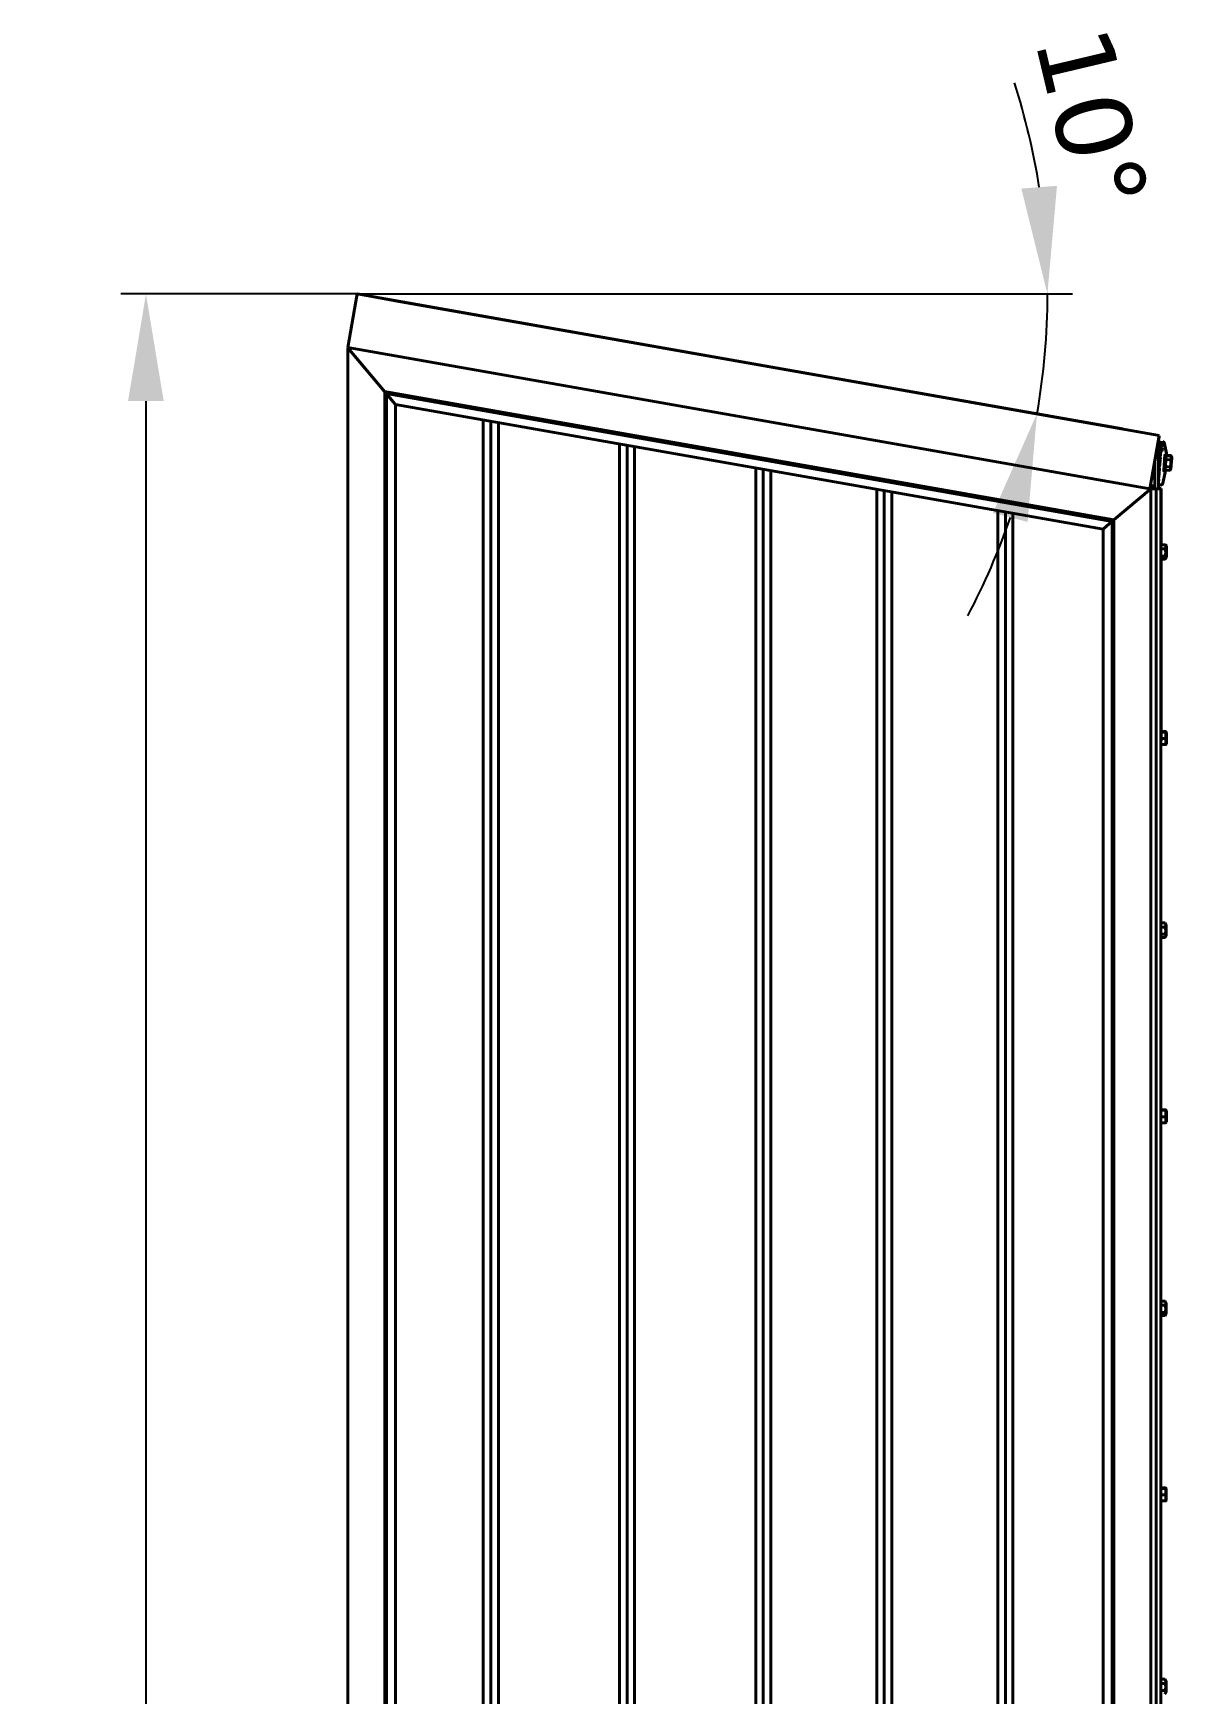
# Model space of a CAD drawing. Header units: millimetres. Extents: x 40006 to 47488, y -1353 to 3894.
# Drawn here: x 43814 to 44717, y 2545 to 3862 of the extents above; entities that cross this region are included whole.
import ezdxf

# ---------------------------------------------------------------- set-up
doc = ezdxf.new("R2010")
doc.units = ezdxf.units.MM
doc.linetypes.add('K5LT_BASIC', pattern=[0])
doc.layers.add('0 VIEW0', color=7, linetype='Continuous')
doc.styles.get("Standard").update_dxf_attribs({"font": 'verdana.TTF'})
doc.dimstyles.new('ISO-25', dxfattribs={"dimtxt": 80, "dimasz": 85, "dimexe": 20, "dimexo": 0, "dimgap": 20, "dimtad": 1, "dimtxsty": 'Standard', "dimcen": 2.5, "dimadec": 0, "dimazin": 0, "dimtfac": 1, "dimtmove": 0, "dimatfit": 3, "dimfxl": 1, "dimarcsym": 0})

# ---------------------------------------------------------------- blocks, each defined once
blk = doc.blocks.new('*D53')
at = {"color": 0, "lineweight": -2}
for p, q in [((44070.8, 3655.1), (43883.3, 3655.1)), ((43903.3, 3570.1), (43903.3, 337.4)), ((44063.3, 252.4), (43883.3, 252.4))]:
    blk.add_line(p, q, dxfattribs=at)
at = {"color": 0}
for points in [[(43889.1, 3570.1), (43917.4, 3570.1), (43903.3, 3655.1)], [(43889.1, 337.4), (43917.4, 337.4), (43903.3, 252.4)]]:
    blk.add_solid(points, dxfattribs=at)
at = {"layer": 'Defpoints', "color": 0}
for p in [(44070.8, 3655.1), (43903.3, 252.4), (44063.3, 252.4)]:
    blk.add_point(p, dxfattribs=at)
at = {"color": 0, "insert": (43853.3, 1953.8), "char_height": 60, "attachment_point": 5, "rotation": 90}
blk.add_mtext('H', dxfattribs=at)
blk = doc.blocks.new('*D57')
at = {"color": 0, "lineweight": -2}
for p, q in [((44099.6, 3650), (44629.6, 3556.7)), ((44115.7, 3655.1), (44638.2, 3655.1))]:
    blk.add_line(p, q, dxfattribs=at)
for start, end in [(8.9048, 17.8095), (350.0116, 360), (332.2021, 341.1069)]:
    blk.add_arc((44070.8, 3655.1), 547.5, start, end, dxfattribs=at)
at = {"color": 0}
for points in [[(44625.8, 3740.9), (44597.5, 3738.7), (44618.2, 3655.1)], [(44575, 3481.4), (44602.5, 3474.3), (44609.9, 3560.1)]]:
    blk.add_solid(points, dxfattribs=at)
at = {"layer": 'Defpoints', "color": 0}
for p in [(44070.8, 3655.1), (44070.8, 3655.1), (44099.6, 3650), (44115.7, 3655.1), (44614.5, 3591.6)]:
    blk.add_point(p, dxfattribs=at)
at = {"color": 0, "insert": (44653.3, 3793.4), "char_height": 60, "attachment_point": 5, "rotation": 283.3571}
blk.add_mtext('10°', dxfattribs=at)

msp = doc.modelspace()

# ---------------------------------------------------------------- linework, layer by layer
msp.add_line((44070.763, 3655.092), (44115.684, 3655.092))
at = {"layer": '0 VIEW0', "color": 5, "linetype": 'K5LT_BASIC', "lineweight": 40}
for p, q in [((44070.763, 3655.092), (44063.296, 3612.746)), ((44070.763, 3655.092), (44706.949, 3542.916)), ((44070.763, 3655.092), (44099.641, 3650.006)), ((44099.641, 3650.006), (44678.073, 3548.013)), ((44100.964, 3649.774), (44676.75, 3548.247)), ((44063.15, 3612.775), (44063.149, 3612.772)), ((44092.475, 3577.823), (44063.149, 3612.772)), ((44063.149, 3612.772), (44063.296, 3612.746)), ((44063.15, 3612.775), (44063.297, 3612.749)), ((44063.296, 3612.746), (44699.482, 3500.569)), ((44063.314, 252.422), (44063.314, 3612.422)), ((44063.314, 3612.422), (44092.641, 3577.47)), ((44063.541, 3612.151), (44063.541, 3612.305)), ((44063.547, 3612.144), (44063.547, 3612.298)), ((44071.319, 3602.881), (44071.319, 3603.035)), ((44071.319, 3602.881), (44071.319, 3603.035)), ((44092.475, 3577.823), (44670.994, 3475.814)), ((44093.149, 3577.02), (44092.475, 3577.823)), ((44092.641, 281.749), (44092.641, 3577.47)), ((44092.641, 3577.47), (44093.313, 3576.669)), ((44093.149, 3577.02), (44670.32, 3475.249)), ((44093.818, 3576.222), (44093.149, 3577.02)), ((44093.313, 282.421), (44093.313, 3576.669)), ((44093.313, 3576.669), (44093.983, 3575.871)), ((44093.818, 3576.222), (44669.651, 3474.687)), ((44098.087, 3571.134), (44093.818, 3576.222)), ((44093.983, 283.091), (44093.983, 3575.871)), ((44093.983, 3575.871), (44098.252, 3570.784)), ((44098.087, 3571.134), (44101.031, 3567.625)), ((44098.252, 3570.784), (44101.196, 3567.275)), ((44101.031, 3567.625), (44101.155, 3567.478)), ((44101.155, 3567.478), (44662.314, 3468.531)), ((44101.196, 3567.275), (44101.32, 3567.128)), ((44101.32, 290.427), (44101.32, 3567.128)), ((44170.829, 290.427), (44170.829, 3555.193)), ((44176.829, 290.427), (44176.829, 3554.135)), ((44182.829, 290.427), (44182.829, 3553.077)), ((44278.829, 290.427), (44278.829, 3536.15)), ((44284.829, 290.427), (44284.829, 3535.092)), ((44290.829, 290.427), (44290.829, 3534.034)), ((44706.949, 3542.916), (44699.482, 3500.569)), ((44703.974, 3526.036), (44704.895, 3531.256)), ((44706.289, 3531.213), (44704.887, 3531.213)), ((44706.007, 3537.559), (44704.895, 3531.256)), ((44708.377, 3530.845), (44705.127, 3531.418)), ((44706.007, 3537.559), (44706.77, 3541.887)), ((44706.169, 3537.327), (44706.249, 3537.781)), ((44706.169, 3537.327), (44709.419, 3536.754)), ((44706.249, 3537.781), (44709.499, 3537.208)), ((44706.32, 3509.084), (44706.32, 3531.208)), ((44707.177, 3536.134), (44706.482, 3532.194)), ((44706.482, 3532.194), (44708.058, 3531.917)), ((44706.562, 3532.649), (44706.874, 3532.594)), ((44706.861, 3532.679), (44707.06, 3535.472)), ((44707.445, 3532.437), (44707.046, 3532.465)), ((44708.753, 3535.856), (44707.177, 3536.134)), ((44707.274, 3535.657), (44707.353, 3536.103)), ((44707.274, 3535.657), (44707.673, 3535.629)), ((44707.572, 3532.471), (44708.138, 3532.371)), ((44707.695, 3533.121), (44707.659, 3532.622)), ((44707.659, 3532.622), (44707.739, 3533.077)), ((44709.49, 3532.993), (44707.695, 3533.121)), ((44707.742, 3533.118), (44707.739, 3533.077)), ((44707.858, 3535.415), (44707.823, 3534.916)), ((44707.823, 3534.916), (44707.903, 3535.371)), ((44707.823, 3534.916), (44709.618, 3534.788)), ((44707.824, 3526.495), (44708.115, 3530.585)), ((44707.938, 3535.87), (44707.903, 3535.371)), ((44707.903, 3535.371), (44708.663, 3535.317)), ((44708.058, 3531.917), (44708.145, 3532.409)), ((44708.115, 3530.585), (44708.168, 3530.882)), ((44708.115, 3530.585), (44709.312, 3530.499)), ((44708.376, 3532.571), (44708.457, 3533.026)), ((44708.376, 3532.571), (44708.672, 3532.519)), ((44708.457, 3533.026), (44708.752, 3532.973)), ((44708.666, 3535.363), (44708.753, 3535.856)), ((44708.672, 3532.519), (44708.752, 3532.973)), ((44708.827, 3530.994), (44709.345, 3530.957)), ((44709.123, 3535.079), (44708.828, 3535.132)), ((44709.077, 3531.94), (44708.956, 3531.25)), ((44709.312, 3530.499), (44709.49, 3532.993)), ((44709.419, 3536.754), (44709.499, 3537.208)), ((44709.593, 3535.25), (44709.651, 3535.246)), ((44709.618, 3534.788), (44709.796, 3537.282)), ((44709.824, 3536.174), (44709.703, 3535.485)), ((44710.01, 3537.467), (44710.09, 3537.922)), ((44710.01, 3537.467), (44710.382, 3537.441)), ((44710.09, 3537.922), (44710.462, 3537.895)), ((44710.836, 3537.044), (44712.643, 3528.346)), ((44710.916, 3537.498), (44712.723, 3528.801)), ((44702.463, 3517.469), (44702.289, 3516.484)), ((44702.463, 3517.469), (44703.801, 3525.052)), ((44702.643, 3518.492), (44703.32, 3518.443)), ((44703.32, 3502.422), (44703.32, 3522.325)), ((44703.974, 3526.036), (44703.801, 3525.052)), ((44706.32, 3524.95), (44707.707, 3524.851)), ((44706.32, 3524.91), (44707.704, 3524.811)), ((44706.32, 3524.869), (44707.701, 3524.771)), ((44706.32, 3524.829), (44707.698, 3524.731)), ((44706.32, 3524.788), (44707.695, 3524.69)), ((44706.32, 3524.748), (44707.692, 3524.65)), ((44706.32, 3524.707), (44707.689, 3524.61)), ((44706.32, 3524.667), (44707.687, 3524.57)), ((44706.32, 3524.626), (44707.684, 3524.529)), ((44706.32, 3524.586), (44707.681, 3524.489)), ((44706.32, 3524.546), (44707.678, 3524.449)), ((44706.32, 3518.23), (44707.23, 3518.165)), ((44707.205, 3517.817), (44707.753, 3525.498)), ((44710.92, 3520.71), (44710.489, 3514.663)), ((44710.55, 3515.45), (44711.402, 3527.4)), ((44710.963, 3521.309), (44710.642, 3521.031)), ((44710.642, 3521.031), (44710.92, 3520.71)), ((44710.694, 3517.525), (44710.921, 3520.716)), ((44710.694, 3517.525), (44710.722, 3517.916)), ((44710.722, 3517.916), (44710.726, 3517.915)), ((44710.92, 3520.71), (44710.921, 3520.716)), ((44711.394, 3527.356), (44710.963, 3521.309)), ((44710.963, 3521.309), (44710.964, 3521.315)), ((44710.964, 3521.315), (44711.192, 3524.507)), ((44711.17, 3524.2), (44711.192, 3524.507)), ((44711.17, 3524.2), (44711.174, 3524.199)), ((44712.41, 3527.47), (44711.533, 3527.532)), ((44712.3, 3527.766), (44711.535, 3527.533)), ((44711.743, 3518.118), (44711.537, 3515.227)), ((44711.548, 3515.379), (44712.41, 3527.47)), ((44712.417, 3527.51), (44711.641, 3527.565)), ((44712.154, 3523.877), (44711.743, 3518.118)), ((44711.743, 3518.118), (44715.469, 3517.852)), ((44712.424, 3527.55), (44711.748, 3527.598)), ((44712.431, 3527.59), (44711.856, 3527.631)), ((44712.438, 3527.63), (44711.963, 3527.664)), ((44712.445, 3527.67), (44712.071, 3527.696)), ((44712.358, 3526.745), (44712.154, 3523.877)), ((44712.154, 3523.877), (44715.88, 3523.611)), ((44712.452, 3527.71), (44712.178, 3527.729)), ((44712.459, 3527.75), (44712.286, 3527.762)), ((44712.358, 3526.745), (44712.41, 3527.47)), ((44712.358, 3526.745), (44716.085, 3526.479)), ((44712.362, 3526.745), (44712.417, 3527.51)), ((44712.365, 3526.785), (44712.362, 3526.745)), ((44712.365, 3526.785), (44712.417, 3527.51)), ((44712.365, 3526.785), (44716.092, 3526.519)), ((44712.369, 3526.785), (44712.424, 3527.55)), ((44712.372, 3526.825), (44712.369, 3526.785)), ((44712.372, 3526.825), (44712.424, 3527.55)), ((44712.372, 3526.825), (44716.099, 3526.559)), ((44712.466, 3527.79), (44712.375, 3527.796)), ((44712.376, 3526.825), (44712.431, 3527.59)), ((44712.379, 3526.865), (44712.376, 3526.825)), ((44712.379, 3526.865), (44712.431, 3527.59)), ((44712.379, 3526.865), (44716.106, 3526.599)), ((44712.383, 3526.865), (44712.438, 3527.63)), ((44712.386, 3526.905), (44712.383, 3526.865)), ((44712.386, 3526.905), (44712.438, 3527.63)), ((44712.386, 3526.905), (44716.113, 3526.639)), ((44712.39, 3526.905), (44712.445, 3527.67)), ((44712.393, 3526.945), (44712.39, 3526.905)), ((44712.393, 3526.945), (44712.445, 3527.67)), ((44712.393, 3526.945), (44716.12, 3526.679)), ((44712.398, 3526.945), (44712.452, 3527.71)), ((44712.4, 3526.985), (44712.398, 3526.945)), ((44712.4, 3526.985), (44712.452, 3527.71)), ((44712.4, 3526.985), (44716.127, 3526.719)), ((44712.405, 3526.985), (44712.459, 3527.75)), ((44712.407, 3527.025), (44712.405, 3526.985)), ((44712.407, 3527.025), (44716.134, 3526.759)), ((44712.408, 3527.025), (44712.459, 3527.75)), ((44712.412, 3527.025), (44712.466, 3527.79)), ((44712.415, 3527.065), (44712.412, 3527.025)), ((44712.415, 3527.065), (44712.466, 3527.79)), ((44712.415, 3527.065), (44716.141, 3526.799)), ((44712.419, 3527.065), (44712.473, 3527.83)), ((44712.422, 3527.105), (44712.419, 3527.065)), ((44712.422, 3527.105), (44712.473, 3527.83)), ((44712.422, 3527.105), (44716.148, 3526.839)), ((44712.426, 3527.105), (44712.48, 3527.87)), ((44712.429, 3527.145), (44712.426, 3527.105)), ((44712.429, 3527.145), (44712.48, 3527.87)), ((44712.429, 3527.145), (44716.155, 3526.879)), ((44712.473, 3527.83), (44712.437, 3527.832)), ((44712.643, 3528.346), (44712.723, 3528.801)), ((44716.088, 3526.472), (44716.085, 3526.479)), ((44716.753, 3525.105), (44716.088, 3526.472)), ((44716.095, 3526.512), (44716.092, 3526.519)), ((44716.76, 3525.145), (44716.095, 3526.512)), ((44716.102, 3526.552), (44716.099, 3526.559)), ((44716.767, 3525.185), (44716.102, 3526.552)), ((44716.109, 3526.592), (44716.106, 3526.599)), ((44716.774, 3525.225), (44716.109, 3526.592)), ((44716.116, 3526.632), (44716.113, 3526.639)), ((44716.781, 3525.265), (44716.116, 3526.632)), ((44716.123, 3526.672), (44716.12, 3526.679)), ((44716.753, 3525.105), (44716.12, 3516.228)), ((44716.595, 3522.894), (44716.12, 3516.228)), ((44716.788, 3525.305), (44716.123, 3526.672)), ((44716.131, 3526.712), (44716.127, 3526.719)), ((44716.76, 3525.145), (44716.127, 3516.267)), ((44716.602, 3522.934), (44716.127, 3516.267)), ((44716.795, 3525.345), (44716.131, 3526.712)), ((44716.138, 3526.752), (44716.134, 3526.759)), ((44716.767, 3525.185), (44716.134, 3516.307)), ((44716.738, 3524.905), (44716.134, 3516.427)), ((44716.609, 3522.974), (44716.134, 3516.307)), ((44716.588, 3522.794), (44716.134, 3516.427)), ((44716.802, 3525.385), (44716.138, 3526.752)), ((44716.145, 3526.792), (44716.141, 3526.799)), ((44716.774, 3525.225), (44716.141, 3516.347)), ((44716.745, 3524.945), (44716.141, 3516.467)), ((44716.616, 3523.014), (44716.141, 3516.347)), ((44716.595, 3522.834), (44716.141, 3516.467)), ((44716.809, 3525.425), (44716.145, 3526.792)), ((44716.152, 3526.832), (44716.148, 3526.839)), ((44716.781, 3525.265), (44716.148, 3516.387)), ((44716.752, 3524.985), (44716.148, 3516.507)), ((44716.623, 3523.054), (44716.148, 3516.387)), ((44716.602, 3522.874), (44716.148, 3516.507)), ((44716.816, 3525.465), (44716.152, 3526.832)), ((44716.159, 3526.872), (44716.155, 3526.879)), ((44716.788, 3525.305), (44716.155, 3516.427)), ((44716.76, 3525.025), (44716.155, 3516.547)), ((44716.63, 3523.094), (44716.155, 3516.427)), ((44716.609, 3522.914), (44716.155, 3516.547)), ((44716.823, 3525.505), (44716.159, 3526.872)), ((44716.795, 3525.345), (44716.162, 3516.467)), ((44716.767, 3525.065), (44716.162, 3516.587)), ((44716.637, 3523.134), (44716.162, 3516.467)), ((44716.616, 3522.954), (44716.162, 3516.587)), ((44716.802, 3525.385), (44716.169, 3516.507)), ((44716.774, 3525.105), (44716.169, 3516.627)), ((44716.644, 3523.174), (44716.169, 3516.507)), ((44716.623, 3522.994), (44716.169, 3516.627)), ((44716.809, 3525.425), (44716.176, 3516.547)), ((44716.781, 3525.145), (44716.176, 3516.667)), ((44716.651, 3523.214), (44716.176, 3516.547)), ((44716.63, 3523.034), (44716.176, 3516.667)), ((44716.816, 3525.465), (44716.183, 3516.587)), ((44716.788, 3525.185), (44716.183, 3516.707)), ((44716.658, 3523.254), (44716.183, 3516.587)), ((44716.637, 3523.074), (44716.183, 3516.707)), ((44716.823, 3525.505), (44716.19, 3516.627)), ((44716.795, 3525.225), (44716.19, 3516.747)), ((44716.665, 3523.294), (44716.19, 3516.627)), ((44716.644, 3523.114), (44716.19, 3516.747)), ((44716.802, 3525.265), (44716.197, 3516.787)), ((44716.651, 3523.154), (44716.197, 3516.787)), ((44716.809, 3525.305), (44716.204, 3516.827)), ((44716.658, 3523.194), (44716.204, 3516.827)), ((44716.738, 3524.905), (44716.588, 3522.794)), ((44716.753, 3525.105), (44716.595, 3522.894)), ((44716.745, 3524.945), (44716.595, 3522.834)), ((44716.76, 3525.145), (44716.602, 3522.934)), ((44716.752, 3524.985), (44716.602, 3522.874)), ((44716.767, 3525.185), (44716.609, 3522.974)), ((44716.76, 3525.025), (44716.609, 3522.914)), ((44716.774, 3525.225), (44716.616, 3523.014)), ((44716.767, 3525.065), (44716.616, 3522.954)), ((44716.781, 3525.265), (44716.623, 3523.054)), ((44716.774, 3525.105), (44716.623, 3522.994)), ((44716.788, 3525.305), (44716.63, 3523.094)), ((44716.781, 3525.145), (44716.63, 3523.034)), ((44716.795, 3525.345), (44716.637, 3523.134)), ((44716.788, 3525.185), (44716.637, 3523.074)), ((44716.802, 3525.385), (44716.644, 3523.174)), ((44716.795, 3525.225), (44716.644, 3523.114)), ((44716.809, 3525.425), (44716.651, 3523.214)), ((44716.802, 3525.265), (44716.651, 3523.154)), ((44716.816, 3525.465), (44716.658, 3523.254)), ((44716.809, 3525.305), (44716.658, 3523.194)), ((44716.823, 3525.505), (44716.665, 3523.294)), ((44386.829, 290.427), (44386.829, 3517.106)), ((44392.829, 290.427), (44392.829, 3516.048)), ((44398.829, 290.427), (44398.829, 3514.99)), ((44669.268, 3505.858), (44669.311, 3505.889)), ((44670.565, 3505.668), (44670.595, 3505.624)), ((44699.648, 3501.511), (44700.778, 3507.916)), ((44700.952, 3508.901), (44700.778, 3507.916)), ((44700.952, 3508.901), (44702.289, 3516.484)), ((44706.32, 3505.399), (44706.32, 3508.197)), ((44706.32, 3505.399), (44706.515, 3508.142)), ((44706.32, 3500.422), (44706.32, 3505.15)), ((44706.586, 3509.139), (44707.134, 3516.82)), ((44711.656, 3513.545), (44709.778, 3504.915)), ((44710.489, 3514.663), (44710.498, 3514.711)), ((44710.491, 3514.618), (44710.55, 3515.45)), ((44711.485, 3514.503), (44710.504, 3514.573)), ((44710.604, 3514.468), (44711.379, 3514.104)), ((44711.379, 3514.104), (44711.45, 3514.505)), ((44711.485, 3514.503), (44711.548, 3515.379)), ((44711.485, 3514.503), (44711.537, 3515.227)), ((44711.492, 3514.543), (44711.488, 3514.543)), ((44711.492, 3514.543), (44711.541, 3515.227)), ((44711.492, 3514.543), (44711.541, 3515.227)), ((44711.499, 3514.583), (44711.495, 3514.583)), ((44711.499, 3514.583), (44711.545, 3515.227)), ((44711.499, 3514.583), (44711.545, 3515.227)), ((44711.506, 3514.623), (44711.502, 3514.623)), ((44711.506, 3514.623), (44711.549, 3515.227)), ((44711.506, 3514.623), (44711.549, 3515.227)), ((44711.513, 3514.663), (44711.509, 3514.663)), ((44711.513, 3514.663), (44711.554, 3515.226)), ((44711.513, 3514.663), (44711.554, 3515.226)), ((44711.52, 3514.703), (44711.516, 3514.703)), ((44711.52, 3514.703), (44711.558, 3515.226)), ((44711.52, 3514.703), (44711.558, 3515.226)), ((44711.528, 3514.743), (44711.523, 3514.743)), ((44711.528, 3514.743), (44711.562, 3515.226)), ((44711.528, 3514.743), (44711.562, 3515.226)), ((44711.535, 3514.783), (44711.53, 3514.783)), ((44711.535, 3514.783), (44711.566, 3515.225)), ((44711.535, 3514.783), (44711.566, 3515.225)), ((44711.537, 3515.227), (44715.263, 3514.962)), ((44711.542, 3514.823), (44711.537, 3514.823)), ((44711.542, 3514.823), (44711.57, 3515.225)), ((44711.542, 3514.823), (44711.57, 3515.225)), ((44711.549, 3514.863), (44711.545, 3514.863)), ((44711.549, 3514.863), (44711.575, 3515.225)), ((44711.549, 3514.863), (44711.575, 3515.225)), ((44711.556, 3514.903), (44711.552, 3514.903)), ((44711.556, 3514.903), (44711.579, 3515.224)), ((44711.556, 3514.903), (44711.579, 3515.224)), ((44715.263, 3514.962), (44715.268, 3514.969)), ((44716.12, 3516.228), (44715.268, 3514.969)), ((44716.127, 3516.267), (44716.122, 3516.261)), ((44716.134, 3516.307), (44716.129, 3516.301)), ((44716.141, 3516.347), (44716.136, 3516.341)), ((44716.148, 3516.387), (44716.143, 3516.38)), ((44716.155, 3516.427), (44716.15, 3516.42)), ((44716.162, 3516.467), (44716.157, 3516.46)), ((44716.169, 3516.507), (44716.164, 3516.5)), ((44716.176, 3516.547), (44716.171, 3516.54)), ((44716.183, 3516.587), (44716.178, 3516.58)), ((44716.19, 3516.627), (44716.185, 3516.62)), ((44482.829, 290.427), (44482.829, 3500.179)), ((44488.829, 290.427), (44488.829, 3499.121)), ((44494.829, 290.427), (44494.829, 3498.063)), ((44700.32, 3500.422), (44670.994, 3475.814)), ((44699.482, 3500.572), (44700.32, 3500.424)), ((44699.482, 3500.569), (44700.32, 3500.422)), ((44699.647, 3501.503), (44699.554, 3500.98)), ((44699.554, 3500.98), (44700.32, 3500.845)), ((44699.554, 3500.978), (44700.32, 3500.843)), ((44700.32, 3500.614), (44700.133, 3500.457)), ((44700.142, 3500.456), (44700.32, 3500.605)), ((44700.32, 3502.422), (44703.32, 3502.422)), ((44700.32, 3502.422), (44700.32, 252.422)), ((44700.32, 252.422), (44700.32, 3500.422)), ((44700.32, 3500.422), (44700.52, 3500.422)), ((44700.52, 3500.422), (44703.82, 3500.422)), ((44703.32, 3502.794), (44700.541, 3502.794)), ((44700.541, 3502.794), (44700.541, 3502.422)), ((44703.32, 3502.422), (44703.32, 3500.422)), ((44703.82, 3500.422), (44704.32, 3500.422)), ((44704.32, 252.422), (44704.32, 3500.422)), ((44704.32, 3500.422), (44704.52, 3500.422)), ((44704.52, 3500.422), (44704.72, 3500.422)), ((44704.52, 252.422), (44704.52, 3500.422)), ((44704.72, 3500.422), (44705.093, 3500.422)), ((44705.093, 3500.422), (44705.574, 3500.422)), ((44705.574, 3500.422), (44707.995, 3500.422)), ((44707.028, 3500.794), (44706.32, 3500.794)), ((44708.286, 3500.793), (44707.028, 3500.794)), ((44707.028, 3500.794), (44707.028, 3500.422)), ((44707.995, 3500.422), (44708.014, 3500.422)), ((44708.014, 252.422), (44708.014, 3500.422)), ((44708.014, 3500.422), (44708.068, 3500.422)), ((44708.068, 3456.179), (44708.068, 3500.422)), ((44708.291, 3500.793), (44708.286, 3500.793)), ((44708.291, 3500.793), (44708.288, 3456.179)), ((44578.829, 290.427), (44578.829, 3483.252)), ((44584.829, 290.427), (44584.829, 3482.194)), ((44590.829, 290.427), (44590.829, 3481.136)), ((44662.437, 3468.634), (44662.314, 3468.531)), ((44662.316, 290.426), (44662.316, 3468.532)), ((44665.381, 3471.105), (44662.437, 3468.634)), ((44669.651, 3474.687), (44665.381, 3471.105)), ((44669.646, 283.095), (44669.646, 3474.684)), ((44670.32, 3475.249), (44669.651, 3474.687)), ((44670.994, 3475.814), (44670.32, 3475.249)), ((44670.32, 282.421), (44670.32, 3475.249)), ((44670.994, 281.747), (44670.994, 3475.815)), ((44708.014, 3456.179), (44711.556, 3456.179)), ((44708.014, 3452.923), (44711.556, 3452.923)), ((44711.685, 3455.97), (44711.775, 3455.97)), ((44711.686, 3455.97), (44712.32, 3454.872)), ((44712.539, 3455.243), (44712.216, 3455.804)), ((44712.32, 3452.35), (44712.32, 3454.872)), ((44712.32, 3445.972), (44712.32, 3452.35)), ((44708.014, 3447.166), (44711.556, 3447.166)), ((44708.014, 3444.664), (44711.556, 3444.664)), ((44708.068, 3156.179), (44708.068, 3444.664)), ((44708.288, 3444.664), (44708.268, 3156.179)), ((44711.686, 3444.874), (44712.32, 3445.972)), ((44712.2, 3445.765), (44712.215, 3445.783)), ((44712.539, 3446.343), (44712.215, 3445.782)), ((44708.278, 3307.971), (44711.765, 3307.97)), ((44708.278, 3307.595), (44711.765, 3307.595)), ((44712.529, 3307.243), (44712.206, 3307.804)), ((44708.278, 3302.418), (44711.765, 3302.418)), ((44708.278, 3297.616), (44711.765, 3297.616)), ((44712.529, 3298.343), (44712.205, 3297.782)), ((44708.014, 3156.179), (44711.556, 3156.179)), ((44708.014, 3152.923), (44711.556, 3152.923)), ((44711.686, 3155.97), (44712.32, 3154.872)), ((44712.32, 3152.35), (44712.32, 3154.872)), ((44712.32, 3145.972), (44712.32, 3152.35)), ((44708.014, 3147.166), (44711.556, 3147.166)), ((44708.014, 3144.664), (44711.556, 3144.664)), ((44708.068, 2856.179), (44708.068, 3144.664)), ((44708.267, 3144.664), (44708.248, 2856.179)), ((44711.686, 3144.874), (44712.32, 3145.972)), ((44708.258, 3007.971), (44711.744, 3007.97)), ((44708.258, 3007.595), (44711.745, 3007.595)), ((44712.509, 3007.243), (44712.185, 3007.804)), ((44708.257, 2997.616), (44711.744, 2997.616)), ((44708.258, 3002.418), (44711.745, 3002.418)), ((44712.508, 2998.343), (44712.184, 2997.782)), ((44708.014, 2856.179), (44711.556, 2856.179)), ((44708.014, 2852.923), (44711.556, 2852.923)), ((44708.014, 2847.166), (44711.556, 2847.166)), ((44711.686, 2855.97), (44712.32, 2854.872)), ((44711.686, 2844.874), (44712.32, 2845.972)), ((44712.32, 2852.35), (44712.32, 2854.872)), ((44712.32, 2845.972), (44712.32, 2852.35)), ((44708.014, 2844.664), (44711.556, 2844.664)), ((44708.068, 2556.179), (44708.068, 2844.664)), ((44708.247, 2844.664), (44708.228, 2556.179)), ((44708.237, 2702.418), (44711.725, 2702.418)), ((44708.238, 2707.971), (44711.724, 2707.97)), ((44708.238, 2707.595), (44711.725, 2707.595)), ((44712.489, 2707.243), (44712.165, 2707.804)), ((44708.237, 2697.616), (44711.724, 2697.616)), ((44712.488, 2698.343), (44712.164, 2697.782)), ((44708.014, 2556.179), (44711.556, 2556.179)), ((44711.686, 2555.97), (44712.32, 2554.872)), ((44708.014, 2552.923), (44711.556, 2552.923)), ((44708.014, 2547.166), (44711.556, 2547.166)), ((44711.686, 2544.874), (44712.32, 2545.972)), ((44712.32, 2552.35), (44712.32, 2554.872)), ((44712.32, 2545.972), (44712.32, 2552.35))]:
    msp.add_line(p, q, dxfattribs=at)
for centre, radius, start, end in [((44712.336, 3524.668), 4.187, 19.803982, 26.125196), ((44712.343, 3524.708), 4.187, 19.803982, 26.125196), ((44712.35, 3524.748), 4.187, 19.803982, 26.125196), ((44712.357, 3524.788), 4.187, 19.803982, 26.125196), ((44712.364, 3524.828), 4.187, 19.803982, 26.125196), ((44712.371, 3524.868), 4.187, 19.803982, 26.125196), ((44712.378, 3524.908), 4.187, 19.803982, 26.125196), ((44712.385, 3524.948), 4.187, 19.803982, 26.125196), ((44712.392, 3524.988), 4.187, 19.803982, 26.125196), ((44712.399, 3525.028), 4.187, 19.803982, 26.125196), ((44708.461, 3454.107), 3.724, 30.017549, 33.802976), ((44708.461, 3446.736), 3.724, 326.197024, 329.982451), ((44708.461, 3154.107), 3.724, 30.017549, 33.802976), ((44708.461, 3146.736), 3.724, 326.197024, 329.982451), ((44708.461, 2854.107), 3.724, 30.017549, 33.802976), ((44708.461, 2846.736), 3.724, 326.197024, 329.982451), ((44708.461, 2554.107), 3.724, 30.017549, 33.802976), ((44708.461, 2546.736), 3.724, 326.197024, 329.982451)]:
    msp.add_arc(centre, radius, start, end, dxfattribs=at)
for centre, major_axis, ratio, start_param, end_param in [((44705.092, 3531.221), (-0.197, 0.035), 0.99999999, 4.71238898, 6.28318531), ((44706.204, 3537.524), (-0.197, 0.035), 0.99999999, 0, 1.57079633), ((44705.786, 3542.061), (-0.985, 0.174), 0.99999999, 3.14159265, 3.21704517), ((44707.061, 3532.665), (0.197, -0.035), 0.99999999, 3.24494725, 4.81574358), ((44707.26, 3535.458), (-0.197, 0.035), 0.99999999, 4.81574358, 6.38653991), ((44707.46, 3532.636), (0.197, -0.035), 0.99999999, 4.81574358, 6.38653991), ((44707.659, 3535.429), (-0.197, 0.035), 0.99999999, 3.24494725, 4.81574358), ((44708.342, 3532.374), (-0.197, 0.035), 0.99999999, 4.71238898, 6.28318531), ((44708.463, 3531.337), (0.492, -0.087), 0.99999999, 4.71238898, 6.28318531), ((44708.863, 3535.329), (0.197, -0.035), 0.99999999, 3.14159265, 4.71238898), ((44708.585, 3532.027), (-0.492, 0.087), 0.99999999, 3.14159265, 4.71238898), ((44709.21, 3535.572), (0.492, -0.087), 0.99999999, 4.71238898, 6.28318531), ((44709.332, 3536.261), (-0.492, 0.087), 0.99999999, 3.14159265, 4.71238898), ((44709.995, 3537.268), (-0.197, 0.035), 0.99999999, 4.81574358, 6.38653991), ((44710.346, 3536.942), (-0.492, 0.087), 0.99999999, 3.52100678, 4.81574358), ((44702.376, 3516.976), (-0.492, 0.087), 0.99999999, 1.57079633, 4.71238898), ((44703.887, 3525.544), (-0.492, 0.087), 0.99999999, 1.57079633, 4.71238898), ((44707.17, 3517.318), (0.492, -0.087), 0.99999999, 1.67415093, 4.81574358), ((44707.171, 3517.325), (0.492, -0.087), 0.99999999, 1.67556001, 2.12517774), ((44707.178, 3517.366), (0.492, -0.087), 0.99999999, 1.68421255, 2.12517774), ((44707.185, 3517.406), (0.492, -0.087), 0.99999999, 1.69259621, 2.12517774), ((44707.192, 3517.446), (0.492, -0.087), 0.99999999, 1.70096993, 2.12517774), ((44707.199, 3517.486), (0.492, -0.087), 0.99999999, 1.70934496, 2.12517774), ((44707.206, 3517.526), (0.492, -0.087), 0.99999999, 1.71773343, 2.12517774), ((44707.213, 3517.566), (0.492, -0.087), 0.99999999, 1.72612555, 2.12517774), ((44707.22, 3517.606), (0.492, -0.087), 0.99999999, 1.7345129, 2.12517774), ((44707.227, 3517.646), (0.492, -0.087), 0.99999999, 1.74290535, 2.12517774), ((44707.234, 3517.686), (0.492, -0.087), 0.99999999, 1.97914403, 2.12517774), ((44707.788, 3525.996), (0.492, -0.087), 0.99999999, 1.67415093, 4.81574358), ((44710.644, 3521.037), (3.242, -3.74), 0.00007428, 4.71325062, 4.79826889), ((44711.594, 3527.342), (-0.197, 0.035), 0.99999999, 5.18291741, 6.38653991), ((44712.154, 3528.244), (0.492, -0.087), 0.99999999, 5.18291742, 6.66259943), ((44665.937, 3511.524), (4.924, -0.869), 0.99999999, 4.59149914, 4.71238898), ((44700.865, 3508.409), (-0.492, 0.087), 0.99999999, 1.57079633, 4.71238898), ((44706.551, 3508.64), (0.492, -0.087), 0.99999999, 1.67415093, 4.81574358), ((44708.065, 3505.274), (1.723, -0.304), 0.99999999, 3.24494725, 6.25080986), ((44710.689, 3514.649), (-0.197, 0.035), 0.99999999, 0.1033546, 1.30697709), ((44711.167, 3513.651), (-0.492, 0.087), 0.99999999, 3.10188792, 4.44856975), ((44698.663, 3501.684), (0.985, -0.174), 0.99999999, 4.71238898, 5.00863701), ((44698.663, 3501.684), (0.985, -0.174), 0.99999999, 6.2717476, 6.28318531), ((44712.539, 3450.793), (0, 4.45), 0.00013531, 4.64729618, 6.28295094), ((44712.539, 3450.793), (0, 4.45), 0.00013531, 3.14182702, 4.64729618), ((44712.529, 3302.793), (0, 4.45), 0.00013531, 4.64729618, 6.28295094), ((44712.529, 3302.793), (0, 4.45), 0.00013531, 3.14182702, 4.64729618), ((44712.509, 3002.793), (0, 4.45), 0.00013531, 4.64729618, 6.28295094), ((44712.509, 3002.793), (0, 4.45), 0.00013531, 3.14182702, 4.64729618), ((44712.488, 2702.793), (0, 4.45), 0.00013531, 3.14182702, 4.64729618), ((44712.488, 2702.793), (0, 4.45), 0.00013531, 4.64729618, 6.28295094)]:
    msp.add_ellipse(centre, major_axis=major_axis, ratio=ratio, start_param=start_param, end_param=end_param, dxfattribs=at)
for points, knots in [([(44715.469, 3517.852), (44715.526, 3517.736), (44715.625, 3517.51), (44715.74, 3517.16), (44715.807, 3516.82), (44715.823, 3516.512), (44715.804, 3516.253), (44715.763, 3516.029), (44715.702, 3515.813), (44715.621, 3515.6), (44715.486, 3515.314), (44715.358, 3515.102), (44715.263, 3514.962)], [0, 0, 0, 0, 1.54981802, 2.99222229, 4.61029524, 6.00839132, 7.0596962, 8.05821369, 9.01578466, 9.98519652, 10.97829014, 13, 13, 13, 13]), ([(44715.88, 3523.611), (44715.93, 3523.376), (44716.006, 3522.97), (44716.09, 3522.354), (44716.135, 3521.8), (44716.146, 3521.275), (44716.131, 3520.817), (44716.094, 3520.366), (44716.025, 3519.864), (44715.919, 3519.328), (44715.743, 3518.645), (44715.583, 3518.16), (44715.469, 3517.852)], [0, 0, 0, 0, 1.6009713, 2.74741875, 4.13323642, 5.29819796, 6.24103611, 7.17646589, 8.31343013, 9.60768728, 10.81346133, 13, 13, 13, 13]), ([(44715.88, 3523.611), (44715.955, 3523.721), (44716.074, 3523.912), (44716.222, 3524.205), (44716.326, 3524.472), (44716.393, 3524.729), (44716.426, 3524.955), (44716.437, 3525.18), (44716.423, 3525.434), (44716.374, 3525.708), (44716.273, 3526.059), (44716.166, 3526.311), (44716.088, 3526.472)], [0, 0, 0, 0, 1.60512067, 2.75453947, 4.14394889, 5.31192975, 6.25721154, 7.19506575, 8.33497676, 9.63258834, 10.8414875, 13, 13, 13, 13]), ([(44711.556, 3452.923), (44711.622, 3453.054), (44711.727, 3453.279), (44711.855, 3453.622), (44711.939, 3453.932), (44711.987, 3454.227), (44712.005, 3454.485), (44712, 3454.74), (44711.967, 3455.025), (44711.899, 3455.331), (44711.772, 3455.722), (44711.647, 3456.001), (44711.556, 3456.179)], [0, 0, 0, 0, 1.6009713, 2.74741875, 4.13323642, 5.29819796, 6.24103611, 7.17646589, 8.31343013, 9.60768728, 10.81346133, 13, 13, 13, 13]), ([(44711.556, 3452.923), (44711.622, 3452.693), (44711.727, 3452.295), (44711.855, 3451.688), (44711.939, 3451.14), (44711.987, 3450.618), (44712.005, 3450.163), (44712, 3449.71), (44711.967, 3449.207), (44711.899, 3448.666), (44711.772, 3447.974), (44711.647, 3447.481), (44711.556, 3447.166)], [0, 0, 0, 0, 1.6009713, 2.74741875, 4.13323642, 5.29819796, 6.24103611, 7.17646589, 8.31343013, 9.60768728, 10.81346133, 13, 13, 13, 13]), ([(44711.775, 3455.97), (44711.839, 3455.956), (44711.954, 3455.928), (44712.094, 3455.883), (44712.181, 3455.842), (44712.209, 3455.815), (44712.216, 3455.804)], [0, 0, 0, 0, 1.87697821, 3.62386808, 5.58350955, 7, 7, 7, 7]), ([(44712.216, 3455.804), (44712.223, 3455.791), (44712.224, 3455.769), (44712.198, 3455.737), (44712.152, 3455.709), (44712.086, 3455.681), (44711.999, 3455.651), (44711.927, 3455.632), (44711.887, 3455.621)], [0, 0, 0, 0, 1.83339098, 3.26381993, 4.63559086, 6.02432446, 7.44698343, 9, 9, 9, 9]), ([(44711.556, 3447.166), (44711.62, 3447.07), (44711.735, 3446.881), (44711.875, 3446.586), (44711.966, 3446.299), (44712.004, 3446.034), (44712.003, 3445.81), (44711.978, 3445.614), (44711.932, 3445.424), (44711.867, 3445.236), (44711.784, 3445.052), (44711.719, 3444.931), (44711.686, 3444.873)], [0, 0, 0, 0, 1.69426469, 3.27110444, 5.03998559, 6.5683875, 7.71767646, 8.80925813, 9.85607697, 10.91584029, 12.00149256, 13, 13, 13, 13]), ([(44711.765, 3307.97), (44711.829, 3307.956), (44711.944, 3307.928), (44712.084, 3307.883), (44712.171, 3307.842), (44712.199, 3307.815), (44712.206, 3307.804)], [0, 0, 0, 0, 1.87697821, 3.62386808, 5.58350955, 7, 7, 7, 7]), ([(44712.206, 3307.804), (44712.213, 3307.791), (44712.214, 3307.769), (44712.188, 3307.737), (44712.142, 3307.709), (44712.076, 3307.681), (44711.962, 3307.642), (44711.85, 3307.614), (44711.765, 3307.595)], [0, 0, 0, 0, 1.59530278, 2.83997307, 4.03360279, 5.24199238, 6.47990171, 9, 9, 9, 9]), ([(44711.765, 3302.418), (44711.832, 3302.625), (44711.937, 3302.983), (44712.065, 3303.529), (44712.149, 3304.022), (44712.197, 3304.491), (44712.215, 3304.9), (44712.21, 3305.307), (44712.177, 3305.76), (44712.109, 3306.247), (44711.982, 3306.868), (44711.857, 3307.312), (44711.765, 3307.595)], [0, 0, 0, 0, 1.6009713, 2.74741875, 4.13323642, 5.29819796, 6.24103611, 7.17646589, 8.31343013, 9.60768728, 10.81346133, 13, 13, 13, 13]), ([(44711.765, 3302.418), (44711.832, 3302.226), (44711.937, 3301.893), (44712.064, 3301.387), (44712.149, 3300.93), (44712.197, 3300.495), (44712.214, 3300.115), (44712.209, 3299.738), (44712.177, 3299.318), (44712.108, 3298.867), (44711.981, 3298.29), (44711.856, 3297.878), (44711.765, 3297.616)], [0, 0, 0, 0, 1.6009713, 2.74741875, 4.13323642, 5.29819796, 6.24103611, 7.17646589, 8.31343013, 9.60768728, 10.81346133, 13, 13, 13, 13]), ([(44711.765, 3297.616), (44711.829, 3297.631), (44711.944, 3297.659), (44712.084, 3297.703), (44712.17, 3297.744), (44712.198, 3297.771), (44712.205, 3297.783)], [0, 0, 0, 0, 1.87867245, 3.62713913, 5.58854947, 7, 7, 7, 7]), ([(44711.556, 3152.923), (44711.622, 3153.054), (44711.727, 3153.279), (44711.855, 3153.622), (44711.939, 3153.932), (44711.987, 3154.227), (44712.005, 3154.485), (44712, 3154.74), (44711.967, 3155.025), (44711.899, 3155.331), (44711.772, 3155.722), (44711.647, 3156.001), (44711.556, 3156.179)], [0, 0, 0, 0, 1.6009713, 2.74741875, 4.13323642, 5.29819796, 6.24103611, 7.17646589, 8.31343013, 9.60768728, 10.81346133, 13, 13, 13, 13]), ([(44711.556, 3152.923), (44711.622, 3152.693), (44711.727, 3152.295), (44711.855, 3151.688), (44711.939, 3151.14), (44711.987, 3150.618), (44712.005, 3150.163), (44712, 3149.71), (44711.967, 3149.207), (44711.899, 3148.666), (44711.772, 3147.974), (44711.647, 3147.481), (44711.556, 3147.166)], [0, 0, 0, 0, 1.6009713, 2.74741875, 4.13323642, 5.29819796, 6.24103611, 7.17646589, 8.31343013, 9.60768728, 10.81346133, 13, 13, 13, 13]), ([(44711.556, 3147.166), (44711.62, 3147.07), (44711.735, 3146.881), (44711.875, 3146.586), (44711.966, 3146.299), (44712.004, 3146.034), (44712.003, 3145.81), (44711.978, 3145.614), (44711.932, 3145.424), (44711.867, 3145.236), (44711.784, 3145.052), (44711.719, 3144.931), (44711.686, 3144.873)], [0, 0, 0, 0, 1.69426469, 3.27110444, 5.03998559, 6.5683875, 7.71767646, 8.80925813, 9.85607697, 10.91584029, 12.00149256, 13, 13, 13, 13]), ([(44711.744, 3007.97), (44711.809, 3007.956), (44711.924, 3007.928), (44712.064, 3007.883), (44712.15, 3007.842), (44712.179, 3007.815), (44712.185, 3007.804)], [0, 0, 0, 0, 1.87697821, 3.62386808, 5.58350955, 7, 7, 7, 7]), ([(44712.185, 3007.804), (44712.193, 3007.791), (44712.194, 3007.769), (44712.167, 3007.737), (44712.122, 3007.709), (44712.056, 3007.681), (44711.942, 3007.642), (44711.829, 3007.614), (44711.745, 3007.595)], [0, 0, 0, 0, 1.59530278, 2.83997307, 4.03360279, 5.24199238, 6.47990171, 9, 9, 9, 9]), ([(44711.745, 3002.418), (44711.812, 3002.625), (44711.917, 3002.983), (44712.044, 3003.529), (44712.129, 3004.022), (44712.177, 3004.491), (44712.194, 3004.9), (44712.189, 3005.307), (44712.157, 3005.76), (44712.089, 3006.247), (44711.962, 3006.868), (44711.836, 3007.312), (44711.745, 3007.595)], [0, 0, 0, 0, 1.6009713, 2.74741875, 4.13323642, 5.29819796, 6.24103611, 7.17646589, 8.31343013, 9.60768728, 10.81346133, 13, 13, 13, 13]), ([(44711.745, 3002.418), (44711.812, 3002.226), (44711.917, 3001.893), (44712.044, 3001.387), (44712.129, 3000.93), (44712.177, 3000.495), (44712.194, 3000.115), (44712.189, 2999.738), (44712.156, 2999.318), (44712.088, 2998.867), (44711.961, 2998.29), (44711.836, 2997.878), (44711.744, 2997.616)], [0, 0, 0, 0, 1.6009713, 2.74741875, 4.13323642, 5.29819796, 6.24103611, 7.17646589, 8.31343013, 9.60768728, 10.81346133, 13, 13, 13, 13]), ([(44711.744, 2997.616), (44711.809, 2997.631), (44711.924, 2997.659), (44712.063, 2997.703), (44712.15, 2997.744), (44712.178, 2997.771), (44712.185, 2997.783)], [0, 0, 0, 0, 1.87867245, 3.62713913, 5.58854947, 7, 7, 7, 7]), ([(44711.556, 2852.923), (44711.622, 2853.054), (44711.727, 2853.279), (44711.855, 2853.622), (44711.939, 2853.932), (44711.987, 2854.227), (44712.005, 2854.485), (44712, 2854.74), (44711.967, 2855.025), (44711.899, 2855.331), (44711.772, 2855.722), (44711.647, 2856.001), (44711.556, 2856.179)], [0, 0, 0, 0, 1.6009713, 2.74741875, 4.13323642, 5.29819796, 6.24103611, 7.17646589, 8.31343013, 9.60768728, 10.81346133, 13, 13, 13, 13]), ([(44711.556, 2852.923), (44711.622, 2852.693), (44711.727, 2852.295), (44711.855, 2851.688), (44711.939, 2851.14), (44711.987, 2850.618), (44712.005, 2850.163), (44712, 2849.71), (44711.967, 2849.207), (44711.899, 2848.666), (44711.772, 2847.974), (44711.647, 2847.481), (44711.556, 2847.166)], [0, 0, 0, 0, 1.6009713, 2.74741875, 4.13323642, 5.29819796, 6.24103611, 7.17646589, 8.31343013, 9.60768728, 10.81346133, 13, 13, 13, 13]), ([(44711.556, 2847.166), (44711.62, 2847.07), (44711.735, 2846.881), (44711.875, 2846.586), (44711.966, 2846.299), (44712.004, 2846.034), (44712.003, 2845.81), (44711.978, 2845.614), (44711.932, 2845.424), (44711.867, 2845.236), (44711.784, 2845.052), (44711.719, 2844.931), (44711.686, 2844.873)], [0, 0, 0, 0, 1.69426469, 3.27110444, 5.03998559, 6.5683875, 7.71767646, 8.80925813, 9.85607697, 10.91584029, 12.00149256, 13, 13, 13, 13]), ([(44711.724, 2707.97), (44711.789, 2707.956), (44711.904, 2707.928), (44712.043, 2707.883), (44712.13, 2707.842), (44712.158, 2707.815), (44712.165, 2707.804)], [0, 0, 0, 0, 1.87697821, 3.62386808, 5.58350955, 7, 7, 7, 7]), ([(44711.725, 2702.418), (44711.791, 2702.226), (44711.897, 2701.894), (44712.024, 2701.387), (44712.108, 2700.93), (44712.156, 2700.495), (44712.174, 2700.115), (44712.169, 2699.738), (44712.136, 2699.318), (44712.068, 2698.867), (44711.941, 2698.29), (44711.815, 2697.878), (44711.724, 2697.616)], [0, 0, 0, 0, 1.6009713, 2.74741875, 4.13323642, 5.29819796, 6.24103611, 7.17646589, 8.31343013, 9.60768728, 10.81346133, 13, 13, 13, 13]), ([(44712.165, 2707.804), (44712.172, 2707.791), (44712.174, 2707.769), (44712.147, 2707.737), (44712.101, 2707.709), (44712.036, 2707.681), (44711.922, 2707.642), (44711.809, 2707.614), (44711.725, 2707.595)], [0, 0, 0, 0, 1.59530278, 2.83997307, 4.03360279, 5.24199238, 6.47990171, 9, 9, 9, 9]), ([(44711.725, 2702.418), (44711.792, 2702.625), (44711.897, 2702.983), (44712.024, 2703.529), (44712.109, 2704.022), (44712.157, 2704.491), (44712.174, 2704.9), (44712.169, 2705.307), (44712.137, 2705.76), (44712.068, 2706.247), (44711.942, 2706.868), (44711.816, 2707.312), (44711.725, 2707.595)], [0, 0, 0, 0, 1.6009713, 2.74741875, 4.13323642, 5.29819796, 6.24103611, 7.17646589, 8.31343013, 9.60768728, 10.81346133, 13, 13, 13, 13]), ([(44711.724, 2697.616), (44711.789, 2697.631), (44711.903, 2697.659), (44712.043, 2697.703), (44712.129, 2697.744), (44712.158, 2697.771), (44712.164, 2697.783)], [0, 0, 0, 0, 1.87867245, 3.62713913, 5.58854947, 7, 7, 7, 7]), ([(44711.556, 2552.923), (44711.622, 2553.054), (44711.727, 2553.279), (44711.855, 2553.622), (44711.939, 2553.932), (44711.987, 2554.227), (44712.005, 2554.485), (44712, 2554.74), (44711.967, 2555.025), (44711.899, 2555.331), (44711.772, 2555.722), (44711.647, 2556.001), (44711.556, 2556.179)], [0, 0, 0, 0, 1.6009713, 2.74741875, 4.13323642, 5.29819796, 6.24103611, 7.17646589, 8.31343013, 9.60768728, 10.81346133, 13, 13, 13, 13]), ([(44711.556, 2552.923), (44711.622, 2552.693), (44711.727, 2552.295), (44711.855, 2551.688), (44711.939, 2551.14), (44711.987, 2550.618), (44712.005, 2550.163), (44712, 2549.71), (44711.967, 2549.207), (44711.899, 2548.666), (44711.772, 2547.974), (44711.647, 2547.481), (44711.556, 2547.166)], [0, 0, 0, 0, 1.6009713, 2.74741875, 4.13323642, 5.29819796, 6.24103611, 7.17646589, 8.31343013, 9.60768728, 10.81346133, 13, 13, 13, 13]), ([(44711.556, 2547.166), (44711.62, 2547.07), (44711.735, 2546.881), (44711.875, 2546.586), (44711.966, 2546.299), (44712.004, 2546.034), (44712.003, 2545.81), (44711.978, 2545.614), (44711.932, 2545.424), (44711.867, 2545.236), (44711.784, 2545.052), (44711.719, 2544.931), (44711.686, 2544.873)], [0, 0, 0, 0, 1.69426469, 3.27110444, 5.03998559, 6.5683875, 7.71767646, 8.80925813, 9.85607697, 10.91584029, 12.00149256, 13, 13, 13, 13])]:
    msp.add_open_spline(points, degree=3, knots=knots, dxfattribs=at)

# ---------------------------------------------------------------- dimensions: what is measured, and where the dimension line sits
dim = msp.add_angular_dim_2l(base=(44614.535, 3591.609), line1=((44070.763, 3655.092), (44099.641, 3650.006)), line2=((44070.763, 3655.092), (44115.684, 3655.092)), dimstyle='ISO-25', override={"dimtxt": 60})
dim.commit()
dim.dimension.update_dxf_attribs({"geometry": '*D57', "text_midpoint": (44603.418, 3781.568), "dimtype": 162})
dim = msp.add_linear_dim(base=(43903.272, 252.422), p1=(44070.763, 3655.092), p2=(44063.314, 252.422), angle=90, text='H', dimstyle='ISO-25', override={"dimtxt": 60})
dim.commit()
dim.dimension.update_dxf_attribs({"geometry": '*D53', "text_midpoint": (43853.272, 1953.757)})

doc.saveas('drawing.dxf')
